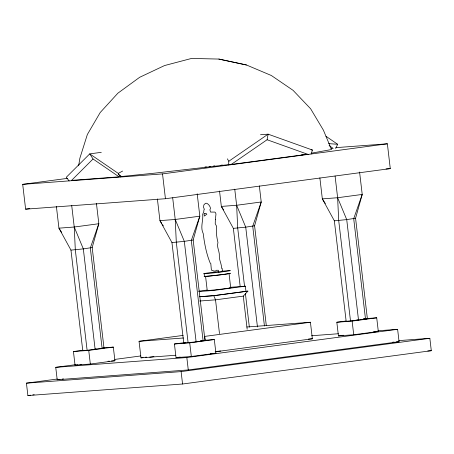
<?xml version="1.0" encoding="UTF-8"?>
<svg xmlns="http://www.w3.org/2000/svg" width="454" height="454" viewBox="0 0 454 454"><rect width="100%" height="100%" fill="white"/><g stroke="black" fill="none" stroke-linecap="round" stroke-linejoin="round"><path stroke-width="0.68" d="M228.589 165.057L228.822 161.238L227.352 158.838M78.638 165.784L79.887 158.174L87.35 134.509L100.198 112.535L117.881 93.189L139.645 77.305L164.558 65.552L191.565 58.435L218.839 59.065L246.477 64.99L271.339 75.506L293.034 90.306L310.632 108.773L323.379 130.111L331.516 149.531L311.478 153.157M307.596 154.246L231.205 164.473L267.1 139.747L268.11 134.163L312.448 150.041L311.092 154.014M56.392 206.457L58.941 228.163L70.96 250.114L82.764 350.613L87.111 350.289L103.994 348.025L92.185 247.532L98.83 223.726L96.441 203.42M157.385 198.909L159.933 220.616L171.953 242.567L183.757 343.065L196.122 341.851L204.981 340.483L193.177 239.984L199.822 216.183L197.189 193.773M266.311 325.58L254.586 225.786L261.226 201.985L259.336 185.879M319.866 177.866L322.334 198.875L334.354 220.826L346.158 321.324L365.515 319.168L367.382 318.736L355.578 218.238L362.218 194.437L359.585 172.026M335.682 148.52L337.645 144.27L326.006 136.296M199.658 301.025L215.519 299.844L243.282 296.127L247.912 291.133L245.796 291.292M93.042 158.979L71.596 180.369L119.101 176.822L93.042 158.979L89.744 153.878L66.267 177.293L69.156 180.936M228.822 161.238L268.11 134.163L260.511 134.73M101.287 152.334L89.744 153.878L118.267 173.405L122.614 171.056M92.185 247.532L83.326 248.9L70.96 250.114M193.177 239.984L184.318 241.352L171.953 242.567M254.586 225.786L245.727 227.153L233.362 228.368L221.342 206.417L219.532 191.015M355.578 218.238L346.72 219.605L334.354 220.826M82.764 350.613L84.013 350.323M183.757 343.065L185.629 342.634M301.115 155.035L303.187 154.661M304.566 154.405L305.951 154.156M335.818 147.652L387.37 143.799L390.281 168.616L165.438 198.721L25.617 209.169L22.7 184.352L67.669 178.331M22.7 184.352L162.526 173.905L387.37 143.799M25.617 209.169L29.833 208.602M61.568 232.232L58.941 228.163L74.235 227.023L98.83 223.726L90.318 247.963L102.122 348.462M223.595 209.907L221.342 206.417L236.636 205.276L261.226 201.985L252.719 226.217L264.438 326.012M161.811 223.527L159.933 220.616L175.227 219.475L199.822 216.183L191.31 240.416L203.114 340.914M325.336 203.528L322.334 198.875L337.628 197.728L362.218 194.437L353.706 218.675L365.515 319.168M198.784 291.179L207.052 290.072M199.51 296.7L214.26 295.599L245.949 291.354L245.342 286.19L213.652 290.435L198.903 291.536M199.692 296.757L213.8 295.702L247.912 291.133M175.755 355.255L140.99 357.848L139.049 341.306L183.132 335.404M103.591 347.826L113.324 347.1L114.924 360.748L90.335 364.04L75.041 365.186L73.434 351.538L83.275 350.221M94.784 349.132L96.191 348.944M73.434 351.538L88.729 350.397L113.324 347.1M215.134 351.81L312.363 338.792L310.423 322.249L204.76 336.397L205.242 340.534M203.886 340.335L214.311 339.558L215.917 353.206L191.321 356.498L176.033 357.639L174.427 343.99L184.965 342.583M366.287 318.589L376.712 317.811L378.318 331.46L353.723 334.751L338.429 335.892L336.828 322.249L345.959 321.023M200.696 340.926L202.098 340.738M356.77 320.03L358.178 319.843M360.283 319.559L361.69 319.372M363.092 319.185L365.203 318.901M174.427 343.99L189.721 342.849L214.311 339.558M336.828 322.249L352.122 321.103L376.712 317.811M377.881 330.79L397.619 329.315L399.072 341.72L188.279 369.942L57.198 379.737L55.74 367.331L75.415 364.698M114.76 359.426L140.757 355.947M75.041 365.186L77.85 364.806M79.955 364.528L81.362 364.341M140.99 357.848L143.089 357.57M145.189 357.287L146.591 357.099M149.729 357.196L153.946 356.634M176.033 357.639L180.249 357.077M338.429 335.892L343.349 335.234M55.74 367.331L186.827 357.536L397.619 329.315M398.765 340.619L429.842 338.298L431.3 350.704L182.565 384.01L27.887 395.565L26.428 383.159L57.346 379.022M57.198 379.737L60.007 379.362M62.113 379.079L63.52 378.891M26.428 383.159L181.106 371.605L429.842 338.298M27.887 395.565L30.696 395.19M32.801 394.906L34.209 394.719M232.21 164.212L154.803 173.133L120.719 176.578L118.341 174.052M204.953 166.993L206.354 166.839M209.152 166.527L210.554 166.374M213.352 166.062L214.748 165.903M221.047 165.205L222.449 165.046M363.228 319.071L364.568 318.935M331.006 148.554L333.162 148.39L329.11 145.615M119.391 175.84L120.804 175.732M386.048 168.933L390.281 168.616M230.598 287.291L245.342 286.19M246.834 326.999L310.423 322.249M363.654 319.014L364.897 318.924M366.14 318.827L367.382 318.736M139.049 341.306L183.564 337.98M102.127 348.167L103.994 348.025M200.634 340.806L201.877 340.716M203.738 340.574L204.981 340.483M311.637 335.739L338.417 333.735M373.449 331.823L375.537 331.664M376.928 331.562L378.318 331.46M308.328 339.093L312.363 338.792M216.047 351.413L220.752 351.061M107.973 361.271L109.363 361.163M111.451 361.009L114.924 360.748M210.355 353.621L212.438 353.462M213.828 353.36L215.917 353.206M392.733 342.191L394.14 342.089M396.257 341.93L399.072 341.72M427.77 350.97L431.3 350.704M328.662 143.64L337.645 144.27M311.075 149.871L312.448 150.041M246.477 64.99L218.839 59.065M267.1 139.747L308.816 154.683M162.56 224.69L163.309 225.854M118.267 173.405L120.361 176.969M335.08 176.021L337.628 197.728L346.72 219.605L358.524 320.104M234.746 189.17L236.636 205.276L245.727 227.153L257.446 326.948M213.8 295.702L215.519 299.844L219.492 333.633M172.679 197.768L175.227 219.475L184.318 241.352L196.122 341.851M71.687 205.31L74.235 227.023L83.326 248.9L95.13 349.393M352.122 321.103L353.723 334.751M350.505 320.995L338.701 220.502L337.628 197.728M244.558 286.378L237.709 228.044L236.636 205.276M245.387 293.403L249.348 327.135M243.282 296.127L247.169 329.212M233.362 228.368L240.211 286.701M230.706 287.796L229.037 273.558A12.173 0.318 -6.7 0 1 217.562 275.147A12.173 0.318 -6.7 0 1 205.685 276.31M205.543 276.163L207.217 290.401A12.173 0.318 -6.7 0 0 220.491 289.238A12.173 0.318 -6.7 0 0 229.616 287.7M204.141 273.575L204.459 276.282A13.297 0.346 -6.7 0 0 217.585 275.175A13.297 0.346 -6.7 0 0 229.968 273.274M189.721 342.849L191.321 356.498M188.104 342.742L176.3 242.243L175.227 219.475M186.827 357.536L188.279 369.942M162.526 173.905L165.438 198.721M181.106 371.605L182.565 384.01M88.729 350.397L90.335 364.04M87.111 350.289L75.307 249.791L74.235 227.023M221.541 271.288A13.297 0.346 -6.7 0 1 226.126 271.333A13.297 0.346 -6.7 0 1 204.413 273.734A13.297 0.346 -6.7 0 1 218.777 271.594M215.361 219.6L215.23 223.703L216.683 226.45C215.928 231.937 216.66 237.056 217.948 242.487C216.41 247.243 219.855 251.556 219.322 256.221C219.18 260.471 221.813 264.137 221.512 268.303L222.119 268.246L222.415 270.726L221.495 271.719L218.221 272.02L218.414 270.289L216.564 270.255L215.502 270.964L213.664 271.083L213.147 270.573L212.546 270.692L211.371 270.039L210.787 263.411L210.202 263.076C206.388 253.775 204.465 243.594 203.222 233.583C200.038 227.204 203.42 220.843 202.694 214.345L203.835 211.451L203.903 209.85L204.408 209.43L203.523 207.296L203.852 204.93L205.463 203.29L206.689 203.256C208.681 204.255 210.185 206.252 210.491 208.465L209.901 209.748L210.508 212.075L214.799 212.086L215.378 212.449L215.991 213.959L215.361 219.6M204.828 213.38L204.016 214.458L204.396 216.053L206.842 214.192L206.059 213.488L204.828 213.38"/></g></svg>
